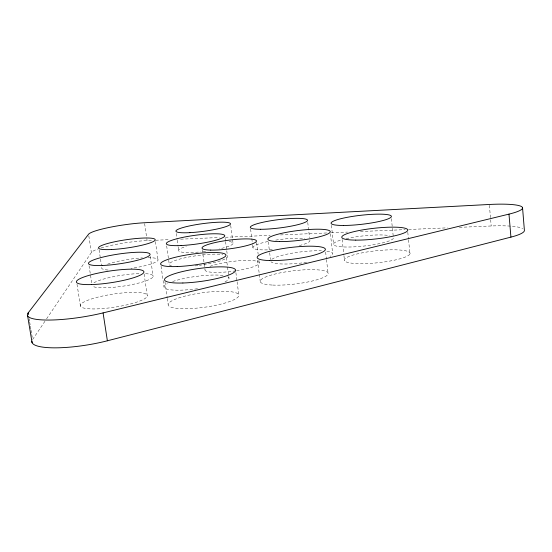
<?xml version="1.0" encoding="UTF-8"?>
<svg xmlns="http://www.w3.org/2000/svg" width="552" height="552" viewBox="0 0 552 552"><rect width="100%" height="100%" fill="white"/><g stroke="black" fill="none" stroke-linecap="round" stroke-linejoin="round"><path stroke-width="0.41" stroke-dasharray="2.76 2.07" d="M32.602 339.549L46.092 319.573M46.575 318.863L91.384 252.512A36.384 5.41 -8.3 0 1 98.097 248.938M101.057 247.979A36.384 5.41 -8.3 0 1 147.094 240.596L152.255 240.375M155.692 240.23L169.457 239.644M180.642 239.168L219.358 237.526M225.375 237.27L270.114 235.366M280.437 234.931L326.887 232.958M331.193 232.772L347.532 232.082M360.442 231.529L405.175 229.632M408.618 229.487L447.327 227.845M459.374 227.334L491.204 225.982A45.34 7.659 -5.2 0 1 522.709 228.5M29.132 318.739L29.546 321.236M29.684 322.071L30.243 325.397M30.381 326.232L30.933 329.558M31.071 330.393L31.63 333.725M31.768 334.553L32.326 337.886M77.004 284.259L80.516 306.484M89.044 265.733L91.791 283.397M99.091 249.904L100.367 258.26M100.498 259.095L101.52 265.774M88.817 235.89L91.384 252.512M144.106 274.02L147.336 296.107A33.982 6.583 -8.7 0 1 95.227 308.934A33.982 6.583 -8.7 0 1 98.815 296.9A33.982 6.583 -8.7 0 1 147.336 296.107M150.254 256.425L153.166 276.545M144.624 223.601L146.722 238.043M146.846 238.892L147.094 240.596M164.938 281.837L167.201 297.652M167.318 298.48L168.153 304.304M161.039 266.181L163.972 286.654M155.422 241.666L158.072 260.095M166.663 245.909L169.25 264.132M176.274 233.489L177.095 239.389M177.213 240.23L178.041 246.123M178.158 246.965L178.627 250.332M202.267 249.628L205.013 269.804M235.89 272.633L236.987 280.989M237.098 281.824L238.85 295.189A35.687 7.328 -7.8 0 1 186.479 308.699A35.687 7.328 -7.8 0 1 185.134 296.079A35.687 7.328 -7.8 0 1 238.85 295.189M225.106 238.257L225.43 240.748M225.54 241.576L226.637 249.89M226.748 250.718L227.514 256.535A29.415 4.975 -7.8 0 1 199.458 265.346M226.265 257.584L228.997 278.222M230.715 225.478L233.034 243.218M250.601 229.128L252.533 244.281M252.643 245.122L252.968 247.655M256.666 242.514L258.163 254.32M258.909 260.227L259.233 262.752M257.529 260.192L260.247 281.575M268.293 241.852L269.245 249.449M269.666 252.823L270.508 259.571M307.754 222.484L309.548 237.691M331.414 225.306L333.629 244.743M330.4 233.737L332.628 253.209M325.625 252.085L326.391 258.715M326.487 259.55L328.019 272.812M342.123 239.471L343.848 254.81M343.944 255.659L344.517 260.772M391.402 218.661L393.265 236.587M407.79 232.288L408.466 238.933M408.549 239.768L409.984 253.885A33.085 6.051 -6 0 1 358.338 263.635A33.085 6.051 -6 0 1 363.285 252.63A33.085 6.051 -6 0 1 409.984 253.885M489.389 205.303L491.204 225.982M145.569 273.668A31.022 5.499 -8.5 0 1 135.475 283.838A31.022 5.499 -8.5 0 1 92.177 285.922M93.944 282.81A31.022 5.499 -8.5 0 1 139.684 273.585M309.844 240.223A28.711 4.699 -7.1 0 1 299.212 245.619M272.267 249.649A28.711 4.699 -7.1 0 1 253.023 247.834A28.711 4.699 -7.1 0 1 268.375 241.424M275.69 240.113A28.711 4.699 -7.1 0 1 304.856 238.533M148.005 257.687A28.538 4.657 -8.4 0 1 156.595 261.579A28.538 4.657 -8.4 0 1 131.01 268.438M108.061 270.018A28.538 4.657 -8.4 0 1 102.706 266.506M107.55 264.215A28.538 4.657 -8.4 0 1 142.395 257.881M393.445 238.291A30.25 5.085 -6.3 0 1 350.713 246.985A30.25 5.085 -6.3 0 1 342.13 239.685M346.207 238.657A30.25 5.085 -6.3 0 1 389.533 235.621M229.204 241.555A27.455 4.333 -7.7 0 1 219.517 248.862M205.579 251.291A27.455 4.333 -7.7 0 1 200.735 251.857M198.375 252.078A27.455 4.333 -7.7 0 1 186.252 246.433M197.906 265.553A29.415 4.975 -7.8 0 1 194.78 265.933M171.741 266.057A29.415 4.975 -7.8 0 1 184.478 257.901A29.415 4.975 -7.8 0 1 222.835 254.486M326.887 251.188A31.278 5.554 -6.8 0 1 330.103 256.383M306.643 262.338A31.278 5.554 -6.8 0 1 270.97 261.717M271.839 259.33A31.278 5.554 -6.8 0 1 321.416 250.78M227.783 276.773A32.83 6.203 -7.8 0 1 224.781 281.948M197.471 288.744A32.83 6.203 -7.8 0 1 167.353 283.7M172.645 281.527A32.83 6.203 -7.8 0 1 223.753 275.593M209.974 266.375A27.345 4.885 -7.5 0 1 255.107 260.861A27.345 4.885 -7.5 0 1 236.56 270.694M235.759 270.818A27.345 4.885 -7.5 0 1 205.993 268.41M272.743 285.067A34.224 6.665 -6.8 0 0 327.764 274.599A34.224 6.665 -6.8 0 0 282.12 272.509A34.224 6.665 -6.8 0 0 272.743 285.067"/><path stroke-width="0.83" d="M28.159 312.915L88.561 234.227A36.494 4.816 -8.3 0 1 144.507 222.746L489.32 204.475A45.505 6.831 -5.5 0 1 521.116 206.358A45.505 6.831 -5.5 0 1 508.978 214.121L103.079 312.901A54.262 10.509 -9.1 0 1 48.176 320.056A54.262 10.509 -9.1 0 1 28.159 312.915L28.435 314.578M31.892 341.212A54.02 11.771 -9.2 0 0 107.378 340.791L510.924 237.118A45.34 7.659 -5.2 0 0 524.4 230.35L522.558 207.869M27.6 315.778L32.106 342.744M103.079 312.901L107.378 340.791M508.978 214.121L510.924 237.118M269.686 260.558A34.362 5.948 -6.9 0 0 324.962 250.373A34.362 5.948 -6.9 0 0 279.243 249.2A34.362 5.948 -6.9 0 0 269.686 260.558M102.299 265.505A31.133 4.899 -8.5 0 0 150.006 254.748A31.133 4.899 -8.5 0 0 105.46 256.487A31.133 4.899 -8.5 0 0 102.299 265.505M260.503 229.287A28.807 4.188 -7.1 0 0 307.098 221.097A28.807 4.188 -7.1 0 0 269.286 221.014A28.807 4.188 -7.1 0 0 260.503 229.287M91.446 284.577A34.12 5.865 -8.6 0 0 143.858 272.322A34.12 5.865 -8.6 0 0 95.234 273.764A34.12 5.865 -8.6 0 0 91.446 284.577M111.4 249.538A28.635 4.147 -8.3 0 0 155.181 239.989A28.635 4.147 -8.3 0 0 114.071 241.907A28.635 4.147 -8.3 0 0 111.4 249.538M182.891 282.997A35.832 6.534 -7.8 0 0 235.566 270.121A35.832 6.534 -7.8 0 0 181.718 271.729A35.832 6.534 -7.8 0 0 182.891 282.997M355.75 240.113A33.21 5.396 -6.3 0 0 407.624 230.626A33.21 5.396 -6.3 0 0 360.829 230.212A33.21 5.396 -6.3 0 0 355.75 240.113M343.523 225.464A30.36 4.533 -6.5 0 0 391.223 216.95A30.36 4.533 -6.5 0 0 348.912 217.012A30.36 4.533 -6.5 0 0 343.523 225.464M189.888 232.647A27.545 3.864 -7.7 0 0 230.494 223.788A27.545 3.864 -7.7 0 0 189.212 225.989A27.545 3.864 -7.7 0 0 189.888 232.647M181.139 245.536A29.511 4.437 -7.8 0 0 224.774 235.759A29.511 4.437 -7.8 0 0 180.677 237.85A29.511 4.437 -7.8 0 0 181.139 245.536M279.478 241.59A31.395 4.947 -6.9 0 0 329.896 232.53A31.395 4.947 -6.9 0 0 287.965 232.054A31.395 4.947 -6.9 0 0 279.478 241.59M177.247 266.54A32.954 5.527 -7.8 0 0 225.94 255.107A32.954 5.527 -7.8 0 0 176.668 256.956A32.954 5.527 -7.8 0 0 177.247 266.54M210.733 250.097A27.448 4.354 -7.5 0 0 255.783 242.059A27.448 4.354 -7.5 0 0 221.242 241.334A27.448 4.354 -7.5 0 0 210.733 250.097"/></g></svg>
